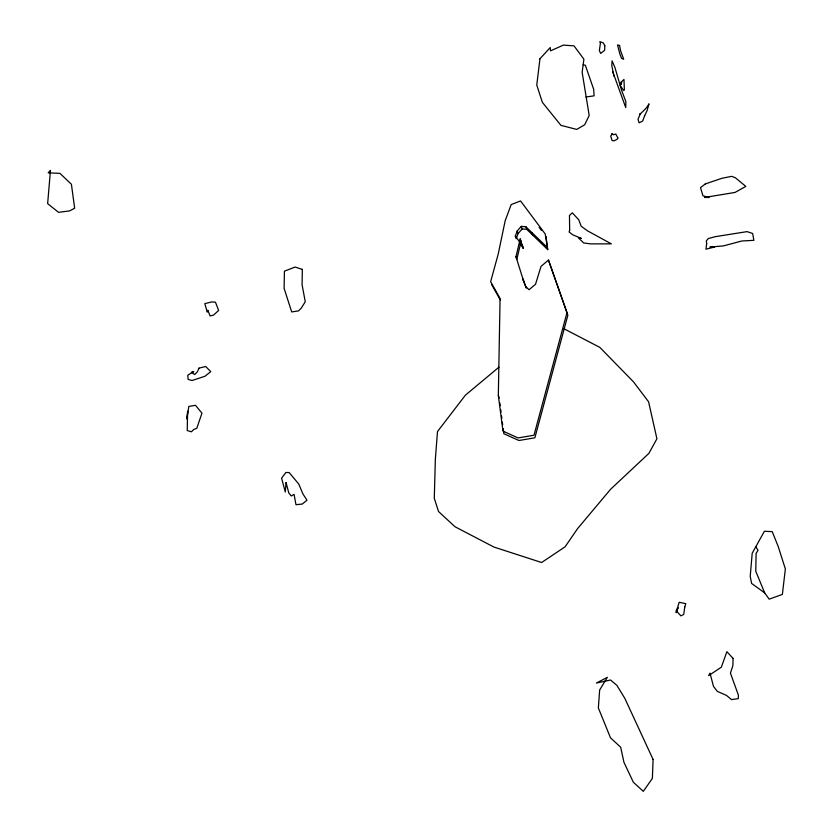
<?xml version="1.0" encoding="UTF-8"?>
<svg xmlns="http://www.w3.org/2000/svg" width="833" height="833" viewBox="0 0 833 833"><rect width="100%" height="100%" fill="white"/><g stroke="black" fill="none" stroke-linecap="round" stroke-linejoin="round"><path stroke-width="1.25" d="M525.758 286.864L522.843 278.857L525.727 286.458L529.028 289.728L535.525 284.272L541.044 266.352L548.478 260.083L566.992 312.646L534.005 435.211L518.084 437.929L502.986 431.14L498.332 395.446L500.071 298.506L490.647 281.7L498.207 254.086L505.173 220.776L511.181 204.574L520.573 200.951L545.219 234L547.708 249.619L526.758 229.335L525.894 226.753L521.312 226.347L517.22 230.96L515.315 236.103L515.887 237.822M523.707 281.439L515.981 256.699L520.188 238.967L521.052 241.539M519.521 241.789L520.375 244.371L516.835 259.282L515.981 256.699M516.179 238.686L518.084 233.542L522.176 228.919L526.758 229.335M498.967 367.155L465.355 395.217L437.502 431.536L435.347 459.212L434.285 498.301L438.533 511.514L455.005 526.748L493.907 547.042L541.617 562.514L565.066 546.833L577.665 528.507L610.641 489.231L648.928 453.329L656.925 438.772L648.584 401.787L633.476 381.837L599.854 347.392L563.702 328.619M585.984 97.003L594.106 95.847L593.69 89.35L585.339 65.245L583.152 64.735M764.652 592.846L751.616 583.454L750.221 576.353L752.199 553.227L764.392 531.267L772.222 531.631L778.137 546.302L785.352 568.929L782.385 594.418L769.161 599.166L764.652 592.846L755.77 571.251L756.114 553.404L758.03 550.29L755.781 546.76M525.894 226.753L546.844 247.037M539.138 227.284L541.45 230.377M515.315 236.103L522.406 245.693L523.259 248.265L520.375 244.371M491.512 284.282L500.3 299.963M612.765 71.836L625.75 107.613L625.864 101.626L621.574 90.235L614.91 67.431L612.078 60.819L611.786 65.526L613.963 76.272M548.478 260.083L567.856 315.228L534.869 437.794L518.949 440.511L503.84 433.712L503.174 428.62M531.881 232.688L532.735 235.27M521.312 226.347L522.176 228.919M517.22 230.96L518.084 233.542M525.727 286.458L526.3 288.176M498.332 395.446L499.186 398.028M520.188 238.967L523.259 248.265M499.852 403.12L500.185 405.671M500.685 409.492L501.018 412.043M501.518 415.875L501.851 418.416M502.351 422.248L502.674 424.788M546.073 236.572L547.708 249.619M302.337 269.392L302.098 284.771L305.253 301.775L301.202 308.231L298.547 310.886L291.696 311.927L284.115 288.385L284.428 271.173L295.059 267.049L302.337 269.392M187.623 411.356L187.227 430.546L191.413 431.806L193.797 429.443L196.786 428.287L201.961 413.178L195.505 405.317L188.82 406.421L186.884 419.03L187.623 411.356M733.05 658.382L732.894 665.619L730.437 673.116L738.402 695.139L738.309 698.627L731.52 699.605L726.418 695.368L717.359 691.4L713.496 686.402L709.997 673.137L708.654 675.625L721.326 667.202L726.897 651.687L733.05 658.382M604.81 45.732L604.643 50.313L600.645 53.437L599.364 50.574L600.416 43.139L599.76 41.65L603.321 42.91L604.81 45.732M653.082 759.467L652.385 778.397L643.305 791.35L633.319 782.208L623.927 762.257L620.679 747.222L610.495 737.819L598.354 707.956L599.645 690.026L607.34 677.333L596.386 683.06L610.527 680.009L616.878 685.34L624.844 698.387L653.082 759.467M50.449 170.442L47.648 203.648L58.549 212.332L69.618 210.895L74.658 208.229L71.409 184.249L59.934 173.368L48.168 172.816L50.449 170.442M286.073 482.63L285.282 492.001L281.596 478.194L285.875 472.478L289.207 472.582L298.766 484.077L302.941 493.979L306.971 500.196L302.285 504.048L295.975 504.715L294.08 494.365L291.238 495.979L288.801 492.949L286.073 482.63M621.189 82.092L620.981 84.425L621.71 82.165L620.2 85.518L623.615 90.516L624.386 90.089L623.969 79.427L621.189 82.092M539.951 58.81L536.764 85.049L542.387 102.376L560.911 125.346L576.728 129.417L584.662 124.783L589.191 115.485L582.142 72.273L583.891 59.205L574.02 45.867L563.368 45.107L550.509 50.875L550.249 47.512L539.951 58.81M706.676 243.871L705.926 249.182L714.672 247.005L709.924 247.078L723.523 245.881L741.766 241.008L753.875 240.331L752.657 233.469L747.055 231.626L715.141 236.697L708.342 238.54L706.363 240.768L706.676 243.871M684.757 607.132L683.737 614.431L680.977 615.879L676.073 610.704L678.145 607.673L676.084 612.64L679.155 602.269L685.788 603.675L684.757 607.132M644.68 115.579L642.639 121.087L639.067 122.795L638.005 119.306L640.379 113.507L639.869 114.392C643.066 111.008 646.877 108.259 648.99 103.813L647.054 110.685L644.68 115.579M569.668 230.147L569.116 231.97L572.656 234.75L581.361 238.446L578.487 237.978L583.714 242.965L590.503 243.871L611.339 243.861L587.504 230.835L581.184 226.232L578.8 219.839L572.344 212.832L569.46 215.487L569.668 230.147M207.833 310.345L207.23 312.146L204.814 303.649L211.697 301.931L215.435 302.15L218.642 310.438L213.54 315.103L210.124 315.946L207.833 310.345M199.025 368.144L197.421 371.747L194.693 374.558L191.309 372.205L193.797 371.58L187.758 375.214L188.133 379.379L192.038 380.525L204.991 376.245L210.749 371.633L205.689 366.489L199.025 368.144M617.878 138.049L617.014 139.371L613.806 140.881L612.016 140.465L610.714 135.998L612.557 133.499L611.682 133.988L613.452 134.759L615.785 134.04L617.878 138.049M705.301 183.926L700.522 187.644L702.958 195.807L709.081 197.473L704.551 197.452L735.008 192.444L745.816 186.394L735.31 177.71L731.593 176.346L721.878 178.314L705.301 183.926M619.575 45.513L617.503 44.909L619.96 54.322L621.595 58.414L623.709 59.278L620.543 50.605L619.575 45.513"/></g></svg>
